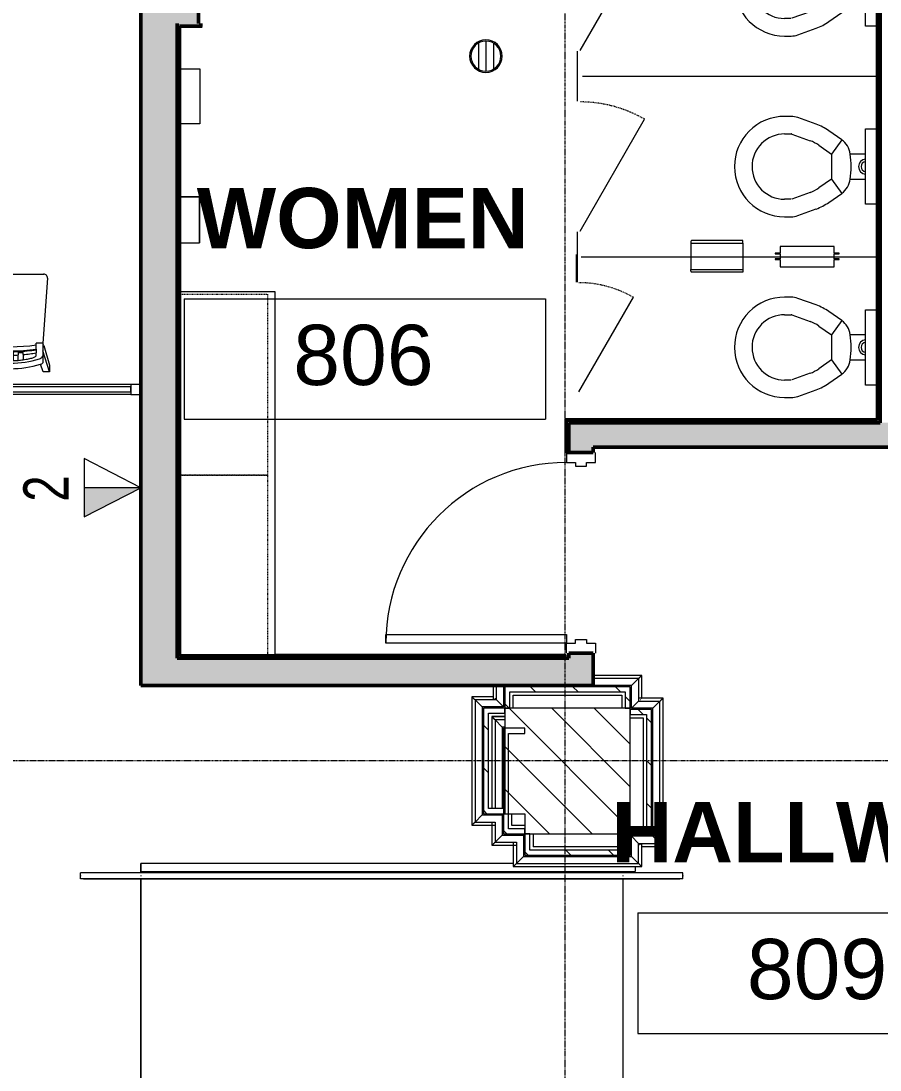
# Model space of a CAD drawing. Header units: inches. Extents: x -1205 to 1409, y -1117 to 895.
# Drawn here: x 506.8 to 677.9, y 461 to 669.9 of the extents above; entities that cross this region are included whole.
import ezdxf

# ---------------------------------------------------------------- set-up
doc = ezdxf.new("R2010")
doc.units = ezdxf.units.IN
doc.header["$MEASUREMENT"] = 0
doc.linetypes.add('Dash', pattern=[0.25, 0.125, -0.125])
doc.linetypes.add('Grid Line 1_4_', pattern=[0.4375, 0.25, -0.0625, 0.0625, -0.0625])
for name, color, linetype, lineweight in [('A-ANNO-NOTE', 131, 'Continuous', 9), ('A-AREA-IDEN', 2, 'Continuous', 9), ('A-DOOR', 31, 'Continuous', 13), ('A-DOOR-FRAM', 31, 'Continuous', 20), ('A-FLOR', 192, 'Continuous', 13), ('A-FLOR-HRAL', 11, 'Continuous', 13), ('A-FLOR-LEVL', 51, 'Continuous', 9), ('A-GENM', 13, 'Continuous', 9), ('A-GLAZ-CURT', 52, 'Continuous', 9), ('A-GLAZ-CWMG', 51, 'Continuous', 9), ('A-WALL-PATT', 111, 'Continuous', 13), ('I-FURN', 30, 'Continuous', 9), ('I-WALL', 2, 'Continuous', 13), ('P-SANR-FIXT', 6, 'Continuous', 9), ('Q-CASE', 31, 'Continuous', 9), ('Q-SPCQ', 91, 'Continuous', 13), ('S-COLS', 52, 'Continuous', 13), ('S-GRID', 1, 'Continuous', 9)]:
    doc.layers.add(name, color=color, linetype=linetype, lineweight=lineweight)
doc.styles.add('Arial_1', font='arial.ttf', dxfattribs={"width": 0.75, "height": 9})
doc.styles.add('Arial_5', font='arial.ttf', dxfattribs={"height": 12})
doc.styles.add('Arial_B', font='arialbd.ttf', dxfattribs={"height": 12})
pattern_1 = [(135, (0, 0), (-4.24264, -4.24264), [])]

# ---------------------------------------------------------------- blocks, each defined once
blk = doc.blocks.new('Toilet-Commercial-Wall - 19_ Seat Height-V23-8TH FLOOR TELECOM PLAN')
at = {"layer": 'P-SANR-FIXT', "color": 53}
for p, q in [((5.94, 21.12), (5.94, 19.83)), ((9.44, 19.83), (9.44, 21.12)), ((22.44, 21.12), (22.44, 19.83)), ((25.94, 19.83), (25.94, 21.12)), ((10.79, 16.04), (9.47, 19.66)), ((22.41, 19.66), (21.1, 16.04)), ((6.18, 18.46), (7.5, 14.85)), ((24.38, 14.85), (25.7, 18.46)), ((13.47, 11.77), (11.69, 14.31)), ((20.19, 14.31), (18.42, 11.77)), ((8.82, 12.3), (10.6, 9.76)), ((13.47, 11.77), (10.6, 9.76)), ((18.42, 11.77), (13.47, 11.77)), ((21.28, 9.76), (18.42, 11.77)), ((21.28, 9.76), (23.06, 12.3)), ((13.44, 8.08), (13.44, 5)), ((18.44, 5), (18.44, 8.08))]:
    blk.add_line(p, q, dxfattribs=at)
for centre, radius, start, end in [((15.94, 21.12), 10, 90, 180), ((15.94, 21.12), 10, 0, 90), ((15.94, 21.12), 6.5, 90, 180), ((15.94, 21.12), 6.5, 0, 90), ((9.94, 19.83), 4, 180, 200), ((21.94, 19.83), 0.5, 340, 0), ((21.94, 19.83), 4, 340, 0), ((17.83, 18.61), 11, 200, 215), ((17.83, 18.61), 7.5, 200, 215), ((14.05, 18.61), 7.5, 325, 340), ((14.05, 18.61), 11, 325, 340), ((13.88, 12.06), 4, 215, 263.7549), ((18.01, 12.06), 4, 276.2451, 325), ((15.94, 20.46), 12.62, 258.5767, 281.4233), ((15.94, 4.9), 1.5, 4.0023, 175.9977), ((15.94, 4.91), 0.996, 5.9913, 174.0087)]:
    blk.add_arc(centre, radius, start, end, dxfattribs=at)
blk = doc.blocks.new('Single-HM Frame - Public Bathroom 8ft high-2839931-8TH FLOOR TELECOM PLAN')
at = {"layer": 'A-DOOR', "color": 253}
for p, q in [((-18, 2.87), (-17.99, 38.87)), ((-17.99, 38.87), (-16.24, 38.87)), ((-16.24, 38.87), (-16.25, 2.87)), ((-16.25, 2.87), (-18, 2.87))]:
    blk.add_line(p, q, dxfattribs=at)
blk.add_arc((-18, 2.87), 36, 360, 89.99, dxfattribs=at)
at = {"layer": 'A-DOOR-FRAM', "color": 133}
for p, q in [((-20, 2.87), (-18, 2.87)), ((-18, 2.87), (-18, 1.12)), ((18, 2.87), (18, 1.12)), ((20, 2.87), (18, 2.87)), ((-18, 1.12), (-17.25, 1.12)), ((-17.25, 1.12), (-17.25, -1.12)), ((17.25, 1.12), (17.25, -1.12)), ((18, 1.12), (17.25, 1.12)), ((-18, -1.12), (-18, -2.87)), ((-17.25, -1.12), (-18, -1.12)), ((17.25, -1.12), (18, -1.12)), ((18, -1.12), (18, -2.87)), ((-18, -2.87), (-20, -2.87)), ((18, -2.87), (20, -2.87))]:
    blk.add_line(p, q, dxfattribs=at)
blk = doc.blocks.new('FP_26-8TH FLOOR TELECOM PLAN')
at = {"layer": 'A-WALL-PATT', "color": 7, "lineweight": 9}
for p, q in [((538.7, 662.88), (538.71, 662.88)), ((538.7, 644.88), (538.71, 644.88)), ((538.7, 638.88), (538.71, 638.88)), ((538.7, 620.88), (538.71, 620.88))]:
    blk.add_line(p, q, dxfattribs=at)
blk = doc.blocks.new('Basic Wall _ Wall Tile - Restroom 3x6  - 1_2_ Higher - ___-2707741-8TH FLOOR TELECOM PLAN')
at = {"layer": 'I-WALL', "color": 253}
for p, q in [((538.65, 660.38), (538.65, 668.63)), ((538.65, 634.88), (538.65, 649.38)), ((538.65, 615.95), (538.65, 625.67))]:
    blk.add_line(p, q, dxfattribs=at)
at = {"layer": 'I-WALL', "color": 253, "flags": 128}
blk.add_lwpolyline([(538.4, 668.88), (538.41, 668.87), (538.43, 668.85), (538.47, 668.81), (538.52, 668.76), (538.58, 668.7), (538.65, 668.63)], dxfattribs=at)
at = {"layer": 'I-WALL', "color": 253}
blk.add_blockref('FP_26-8TH FLOOR TELECOM PLAN', (0, 0), dxfattribs=at)
blk = doc.blocks.new('FP_27-8TH FLOOR TELECOM PLAN')
at = {"layer": 'A-WALL-PATT', "color": 7, "lineweight": 9}
for p, q in [((562.4, 543.75), (562.4, 543.76)), ((568.4, 543.75), (568.4, 543.76)), ((574.4, 543.75), (574.4, 543.76)), ((580.4, 543.75), (580.4, 543.76)), ((586.4, 543.75), (586.4, 543.76)), ((592.4, 543.75), (592.4, 543.76)), ((598.4, 543.75), (598.4, 543.76)), ((604.4, 543.75), (604.4, 543.76)), ((610.4, 543.75), (610.4, 543.76))]:
    blk.add_line(p, q, dxfattribs=at)
blk = doc.blocks.new('Basic Wall _ Wall Tile - Restroom 3x6  - 1_2_ Higher - ___-2708053-8TH FLOOR TELECOM PLAN')
at = {"layer": 'I-WALL', "color": 253}
blk.add_line((615.15, 543.7), (557.4, 543.7), dxfattribs=at)
at = {"layer": 'I-WALL', "color": 253, "flags": 128}
blk.add_lwpolyline([(615.15, 543.7), (615.22, 543.63), (615.28, 543.57), (615.33, 543.52), (615.37, 543.48), (615.39, 543.46), (615.4, 543.45)], dxfattribs=at)
at = {"layer": 'I-WALL', "color": 253}
blk.add_blockref('FP_27-8TH FLOOR TELECOM PLAN', (0, 0), dxfattribs=at)
blk = doc.blocks.new('Toilet Partition-Generic-Floor Mount - 32_ x 60_ End-3090692-8TH FLOOR TELECOM PLAN')
at = {"layer": 'Q-SPCQ', "lineweight": 9}
for p, q in [((-13.13, -61.62), (-13.13, -2.63)), ((13.75, -62.12), (-5.09, -51.25)), ((-13.63, -62.62), (-8.12, -62.62))]:
    blk.add_line(p, q, dxfattribs=at)
at = {"layer": 'Q-SPCQ', "linetype": 'Dash', "lineweight": 9}
blk.add_arc((13.75, -62.12), 21.75, 150, 180, dxfattribs=at)
blk = doc.blocks.new('FP_28-8TH FLOOR TELECOM PLAN')
at = {"layer": 'A-WALL-PATT', "color": 7, "lineweight": 9}
for p, q in [((615.4, 590.68), (615.4, 590.69)), ((621.4, 590.68), (621.4, 590.69)), ((627.4, 590.68), (627.4, 590.69)), ((633.4, 590.68), (633.4, 590.69)), ((639.4, 590.68), (639.4, 590.69)), ((645.4, 590.68), (645.4, 590.69)), ((651.4, 590.68), (651.4, 590.69)), ((657.4, 590.68), (657.4, 590.69)), ((663.4, 590.68), (663.4, 590.69)), ((669.4, 590.68), (669.4, 590.69)), ((675.4, 590.68), (675.4, 590.69))]:
    blk.add_line(p, q, dxfattribs=at)
blk = doc.blocks.new('Basic Wall _ Wall Tile - Restroom 3x6  - 1_2_ Higher - ___-2708242-8TH FLOOR TELECOM PLAN')
at = {"layer": 'I-WALL', "color": 253}
blk.add_line((677.15, 590.63), (615.15, 590.63), dxfattribs=at)
at = {"layer": 'I-WALL', "color": 253, "flags": 128}
for points in [[(615.4, 590.38), (615.39, 590.39), (615.37, 590.41), (615.33, 590.45), (615.28, 590.5), (615.22, 590.56), (615.15, 590.63)], [(677.15, 590.63), (677.22, 590.56), (677.28, 590.5), (677.33, 590.45), (677.37, 590.41), (677.39, 590.39), (677.4, 590.38)]]:
    blk.add_lwpolyline(points, dxfattribs=at)
at = {"layer": 'I-WALL', "color": 253}
blk.add_blockref('FP_28-8TH FLOOR TELECOM PLAN', (0, 0), dxfattribs=at)
blk = doc.blocks.new('FP_29-8TH FLOOR TELECOM PLAN')
at = {"layer": 'A-WALL-PATT', "color": 7, "lineweight": 9}
for p, q in [((677.1, 788.38), (677.09, 788.38)), ((677.1, 782.38), (677.09, 782.38)), ((677.1, 764.38), (677.09, 764.38)), ((677.1, 758.38), (677.09, 758.38)), ((677.1, 752.38), (677.09, 752.38)), ((677.1, 746.38), (677.09, 746.38)), ((677.1, 740.38), (677.09, 740.38)), ((677.1, 734.38), (677.09, 734.38)), ((677.1, 728.38), (677.09, 728.38)), ((677.1, 722.38), (677.09, 722.38)), ((677.1, 704.38), (677.09, 704.38)), ((677.1, 698.38), (677.09, 698.38)), ((677.1, 692.38), (677.09, 692.38)), ((677.1, 686.38), (677.09, 686.38)), ((677.1, 668.38), (677.09, 668.38)), ((677.1, 662.38), (677.09, 662.38)), ((677.1, 656.38), (677.09, 656.38)), ((677.1, 650.38), (677.09, 650.38)), ((677.1, 632.38), (677.09, 632.38)), ((677.1, 626.38), (677.09, 626.38)), ((677.1, 620.38), (677.09, 620.38)), ((677.1, 614.38), (677.09, 614.38)), ((677.1, 596.38), (677.09, 596.38))]:
    blk.add_line(p, q, dxfattribs=at)
blk = doc.blocks.new('Basic Wall _ Wall Tile - Restroom 3x6  - 1_2_ Higher - ___-2708347-8TH FLOOR TELECOM PLAN')
at = {"layer": 'I-WALL', "color": 253}
for p, q in [((677.15, 790.63), (677.15, 781.88)), ((677.15, 766.88), (677.15, 738.88)), ((677.15, 736.88), (677.15, 720.44)), ((677.15, 705.44), (677.15, 702.88)), ((677.15, 700.88), (677.15, 683.88)), ((677.15, 668.88), (677.15, 648.38)), ((677.15, 633.38), (677.15, 612.38)), ((677.15, 597.38), (677.15, 590.63))]:
    blk.add_line(p, q, dxfattribs=at)
at = {"layer": 'I-WALL', "color": 253, "flags": 128}
for points in [[(677.15, 790.63), (677.22, 790.7), (677.28, 790.76), (677.33, 790.81), (677.37, 790.85), (677.39, 790.87), (677.4, 790.88)], [(677.4, 590.38), (677.39, 590.39), (677.37, 590.41), (677.33, 590.45), (677.28, 590.5), (677.22, 590.56), (677.15, 590.63)]]:
    blk.add_lwpolyline(points, dxfattribs=at)
at = {"layer": 'I-WALL', "color": 253}
blk.add_blockref('FP_29-8TH FLOOR TELECOM PLAN', (0, 0), dxfattribs=at)
blk = doc.blocks.new('FP_30-8TH FLOOR TELECOM PLAN')
at = {"layer": 'A-WALL-PATT', "color": 7, "lineweight": 9}
blk.add_line((615.1, 589.95), (615.09, 589.95), dxfattribs=at)
blk = doc.blocks.new('Basic Wall _ Wall Tile - Restroom 3x6  - 1_2_ Higher - ___-2708711-8TH FLOOR TELECOM PLAN')
at = {"layer": 'I-WALL', "color": 253}
for p in [(615.15, 590.63), (615.4, 583.95)]:
    blk.add_line(p, (615.15, 583.95), dxfattribs=at)
at = {"layer": 'I-WALL', "color": 253, "flags": 128}
blk.add_lwpolyline([(615.15, 590.63), (615.22, 590.56), (615.28, 590.5), (615.33, 590.45), (615.37, 590.41), (615.39, 590.39), (615.4, 590.38)], dxfattribs=at)
at = {"layer": 'I-WALL', "color": 253}
blk.add_blockref('FP_30-8TH FLOOR TELECOM PLAN', (0, 0), dxfattribs=at)
blk = doc.blocks.new('Dyson Airblade V AB12 - Airblade V AB12 White-1423792-8TH FLOOR TELECOM PLAN')
at = {"layer": 'Q-SPCQ', "color": 53, "lineweight": 9}
for p, q in [((542.36, 634.88), (538.4, 634.88)), ((538.4, 634.88), (542.36, 634.88)), ((542.36, 625.67), (542.36, 634.88)), ((542.36, 634.88), (542.36, 625.67)), ((538.4, 625.67), (542.36, 625.67)), ((538.4, 625.67), (542.36, 625.67))]:
    blk.add_line(p, q, dxfattribs=at)
blk = doc.blocks.new('Basic Wall _ Wall Tile - Restroom 3x6  - 1_2_ Higher - ___-2755660-8TH FLOOR TELECOM PLAN')
at = {"layer": 'I-WALL', "color": 253}
blk.add_line((538.65, 668.63), (542.9, 668.63), dxfattribs=at)
at = {"layer": 'I-WALL', "color": 253, "flags": 128}
for points in [[(538.65, 668.63), (538.58, 668.7), (538.52, 668.76), (538.47, 668.81), (538.43, 668.85), (538.41, 668.87), (538.4, 668.88)], [(542.65, 668.88), (542.66, 668.87), (542.68, 668.85), (542.72, 668.81), (542.77, 668.76), (542.83, 668.7), (542.9, 668.63)]]:
    blk.add_lwpolyline(points, dxfattribs=at)
blk = doc.blocks.new('Bradley-Washroom_Accessories-Towel_Dispensers-250-33 - Bradley-Washroom_Accessories-Towel_Dispensers-250-33-2747052-8TH FLOOR TELECOM PLAN')
at = {"layer": 'Q-SPCQ', "color": 53, "lineweight": 9}
for p, q in [((538.4, 660.38), (542.4, 660.38)), ((542.4, 660.38), (542.4, 649.38)), ((542.4, 649.38), (538.4, 649.38))]:
    blk.add_line(p, q, dxfattribs=at)
blk = doc.blocks.new('Sanitary Napkin Disposal - Bobrick B354 Partition Mounted - B-354-2883995-8TH FLOOR TELECOM PLAN')
at = {"layer": 'Q-SPCQ', "lineweight": 9}
for p, q in [((-5.375, 2.4375), (-5.375, 1.125)), ((5.375, 2.4375), (-5.375, 2.4375)), ((5.375, 1.125), (5.375, 2.4375)), ((-5.375, 1.125), (-6.375, 1.125)), ((-6.375, 1.125), (-6.375, 1)), ((-6.375, 1), (-5.375, 1)), ((-5.375, 1), (-5.375, 0)), ((6.375, 1.125), (5.375, 1.125)), ((5.375, 0), (5.375, 1)), ((5.375, 1), (6.375, 1)), ((6.375, 1), (6.375, 1.125)), ((-5.375, 0), (-6.375, 0)), ((-6.375, 0), (-6.375, -0.125)), ((-6.375, -0.125), (-5.375, -0.125)), ((-5.375, -0.125), (-5.375, -1.625)), ((-5.375, -1.625), (5.375, -1.625)), ((6.375, 0), (5.375, 0)), ((5.375, -1.625), (5.375, -0.125)), ((5.375, -0.125), (6.375, -0.125)), ((6.375, -0.125), (6.375, 0))]:
    blk.add_line(p, q, dxfattribs=at)
blk = doc.blocks.new('Toilet_Tissue_Dispenser-Bradley_Corp-Partition_Mount-5422 - 5422-V55-8TH FLOOR TELECOM PLAN')
at = {"layer": 'A-GENM', "color": 53}
for p, q in [((640.21, 625.98), (640.21, 625.63)), ((640.21, 625.63), (650.59, 625.63)), ((650.59, 626.13), (640.36, 626.13)), ((650.59, 625.63), (650.59, 626.13)), ((640.21, 620.03), (640.21, 620.38)), ((640.21, 620.38), (650.59, 620.38)), ((650.59, 619.88), (640.36, 619.88)), ((650.59, 620.38), (650.59, 619.88))]:
    blk.add_line(p, q, dxfattribs=at)
for centre, start, end in [((640.36, 625.98), 90, 180), ((640.36, 620.03), 180, 270)]:
    blk.add_arc(centre, 0.15, start, end, dxfattribs=at)
at = {"layer": 'Q-SPCQ', "color": 53, "lineweight": 9}
for p, q in [((640.21, 625.63), (640.21, 620.38)), ((650.59, 625.63), (650.59, 620.38))]:
    blk.add_line(p, q, dxfattribs=at)
blk = doc.blocks.new('Seat_Cover_Dispenser-Bradley_Corp-583 - Seat_Cover_Dispenser-Bradley_Corp-583-2886109-8TH FLOOR TELECOM PLAN')
at = {"layer": 'Q-SPCQ', "color": 53, "lineweight": 9}
for p, q in [((170.23, -1013.99), (170.23, -1011.62)), ((170.23, -1011.62), (185.23, -1011.62)), ((185.23, -1011.62), (185.23, -1013.99))]:
    blk.add_line(p, q, dxfattribs=at)
blk = doc.blocks.new('1236 - Counter Top - 18_ Depth-3082395-8TH FLOOR TELECOM PLAN')
at = {"layer": 'Q-CASE'}
for p, q in [((25.74, -19), (25.74, 0)), ((-46.76, -19), (25.74, -19))]:
    blk.add_line(p, q, dxfattribs=at)
blk = doc.blocks.new('112 - 36_W x 18_ D_-1711571-8TH FLOOR TELECOM PLAN')
at = {"layer": 'Q-CASE', "linetype": 'Dash'}
for p, q in [((18.74, -0.5), (18.74, -18)), ((18.74, -18), (-17.26, -18))]:
    blk.add_line(p, q, dxfattribs=at)
blk = doc.blocks.new('112 - 36_W x 18_ D_-V62-8TH FLOOR TELECOM PLAN')
at = {"layer": 'Q-CASE', "linetype": 'Dash'}
for p, q in [((-17.26, -18), (-17.26, -0.5)), ((18.74, -0.5), (18.74, -18)), ((18.74, -18), (-17.26, -18))]:
    blk.add_line(p, q, dxfattribs=at)
blk = doc.blocks.new('Toilet Partition-Generic-Floor Mount - 36_ x 60_ Intermediate-1256239-8TH FLOOR TELECOM PLAN')
at = {"layer": 'Q-SPCQ', "lineweight": 9}
for p, q in [((-22.13, 62.37), (-12.12, 62.37)), ((-17.13, 61.37), (-17.13, 2.63)), ((-12, 61.87), (10.3, 49))]:
    blk.add_line(p, q, dxfattribs=at)
at = {"layer": 'Q-SPCQ', "linetype": 'Dash', "lineweight": 9}
blk.add_arc((-12, 61.87), 25.75, 330, 360, dxfattribs=at)
blk = doc.blocks.new('Floor Drain - 6_ Diameter-3434525-8TH FLOOR TELECOM PLAN')
at = {"layer": 'P-SANR-FIXT'}
for p, q in [((-1.5, 2.6), (-1.5, -2.6)), ((0, 3), (0, -3)), ((1.5, 2.6), (1.5, -2.6))]:
    blk.add_line(p, q, dxfattribs=at)
for start, end in [(360, 180), (180, 360)]:
    blk.add_arc((0, 0), 3, start, end, dxfattribs=at)
blk = doc.blocks.new('emeco_navy_chair_1006-24_by-us-navy_1456 - 1006-24P-4914367-8TH FLOOR TELECOM PLAN')
at = {"layer": 'I-FURN', "color": 53}
for p, q in [((-6.38, 5.74), (-7.34, 18.91)), ((-6.58, 19.5), (6.62, 19.5)), ((7.35, 18.67), (6.39, 5.74)), ((-7.75, 1.32), (-6.57, 5.34)), ((-7.75, 0), (-6.38, 4.21)), ((-6.38, 5.74), (-5.11, 5.74)), ((-6.38, 5.74), (-6.38, 1.78)), ((-5.11, 5.38), (-5.11, 5.74)), ((-5.11, 5.38), (-5.11, 4.55)), ((-5.11, 4.55), (-5.11, 3.8)), ((6.39, 5.74), (5.11, 5.74)), ((5.11, 5.38), (5.11, 5.74)), ((5.11, 4.55), (5.11, 5.38)), ((5.11, 4.55), (5.11, 3.8)), ((6.39, 5.74), (6.39, 1.8)), ((6.6, 5.24), (7.75, 1.32)), ((-5.11, 3.8), (-5.11, 3.34)), ((-1.51, 3.86), (-2.49, 3.9)), ((-2.49, 3.45), (-2.49, 3.9)), ((-2.49, 2.43), (-2.49, 3.45)), ((-1.51, 3.86), (-1.51, 3.38)), ((-1.51, 3.38), (-1.51, 2.29)), ((-0.5, 3.8), (0.5, 3.8)), ((-0.5, 3.34), (-0.5, 3.8)), ((-0.5, 2.26), (-0.5, 3.34)), ((0.5, 3.8), (0.5, 3.34)), ((0.5, 3.34), (0.5, 2.26)), ((1.51, 3.86), (2.49, 3.9)), ((1.51, 3.86), (1.51, 3.38)), ((1.51, 2.29), (1.51, 3.38)), ((2.49, 3.45), (2.49, 3.9)), ((2.49, 3.45), (2.49, 2.43)), ((5.11, 3.34), (5.11, 3.8)), ((7.75, 0), (6.39, 4.18)), ((-7.75, 0), (-7.75, 1.32)), ((-5.99, 1.5), (-6.49, 0)), ((6.49, 0), (5.97, 1.52)), ((7.75, 1.32), (7.75, 0)), ((-6.49, 0), (-7.75, 0)), ((7.75, 0), (6.49, 0))]:
    blk.add_line(p, q, dxfattribs=at)
for centre, radius, start, end in [((-6.58, 18.73), 0.773, 90, 166.6435), ((6.58, 18.73), 0.773, 355.7451, 87.5186), ((-5.22, 4.96), 1.4, 145.9294, 164), ((0, 40.15), 35.14, 261.6306, 278.3694), ((0, 42.02), 37.82, 262.2293, 277.7707), ((1.62, 54.35), 50.39, 262.3147, 266.506), ((-1.62, 54.35), 50.39, 273.494, 277.6853), ((4.62, 4.71), 2.05, 15, 30.3309), ((-5.39, 3.67), 1.13, 209.0759, 252.9241), ((0, 21.23), 19.5, 252.9241, 287.0759), ((0, 31.58), 28.24, 259.5676, 264.9403), ((-0.59, 12.09), 9.84, 258.8963, 264.6703), ((0, 31.58), 28.24, 266.9366, 268.9848), ((0, 27.74), 23.73, 266.506, 273.494), ((0, 6.4), 4.17, 263.1152, 276.8848), ((0, 31.58), 28.24, 271.0136, 273.0634), ((0.59, 12.09), 9.84, 275.3297, 281.1037), ((0, 31.58), 28.24, 275.0597, 280.4324), ((5.39, 3.67), 1.13, 287.0759, 331.9944), ((-5.69, 2.34), 0.89, 219.1186, 250.6253), ((-0.03, 21.53), 20.89, 253.4281, 286.6927), ((5.81, 2.22), 0.723, 283.1301, 323.8991)]:
    blk.add_arc(centre, radius, start, end, dxfattribs=at)
for points in [[(-5.11, 3.34), (-5.11, 3.29), (-5.08, 3.2), (-4.95, 3.07), (-4.73, 2.94), (-4.43, 2.82), (-4.05, 2.71), (-3.6, 2.6), (-3.08, 2.51), (-2.69, 2.46), (-2.49, 2.43)], [(-1.51, 2.29), (-1.34, 2.28), (-1.01, 2.27), (-0.67, 2.26), (-0.5, 2.26)], [(0.5, 2.26), (0.67, 2.26), (1.01, 2.27), (1.34, 2.28), (1.51, 2.29)], [(2.49, 2.43), (2.69, 2.46), (3.08, 2.51), (3.6, 2.6), (4.05, 2.71), (4.43, 2.82), (4.73, 2.94), (4.95, 3.07), (5.08, 3.2), (5.11, 3.29), (5.11, 3.34)]]:
    blk.add_open_spline(points, degree=3, dxfattribs=at)
blk = doc.blocks.new('Rectangular Mullion - 2_ x 2_ Office Front-V100-8TH FLOOR TELECOM PLAN')
at = {"layer": 'A-GLAZ-CWMG', "color": 133, "lineweight": 20}
for p, q in [((-2, 1), (0, 1)), ((-2, -1), (-2, 1)), ((0, 1), (0, -1)), ((0, -1), (-2, -1))]:
    blk.add_line(p, q, dxfattribs=at)
blk = doc.blocks.new('System Panel - Glazed Centered-4962048-8TH FLOOR TELECOM PLAN')
at = {"layer": 'A-GLAZ-CURT', "color": 253, "lineweight": 13}
for p, q in [((18.54, 0.5), (-18.54, 0.5)), ((-18.54, 0.5), (-18.54, -0.5)), ((18.54, -0.5), (18.54, 0.5)), ((-18.54, -0.5), (18.54, -0.5))]:
    blk.add_line(p, q, dxfattribs=at)
blk = doc.blocks.new('Rectangular Mullion - 2_ x 2_ Office Front-4962047-8TH FLOOR TELECOM PLAN')
at = {"layer": 'A-GLAZ-CWMG', "color": 53}
for p, q in [((400.19, 597.51), (363.11, 597.51)), ((400.19, 595.51), (363.11, 595.51))]:
    blk.add_line(p, q, dxfattribs=at)
blk = doc.blocks.new('Top Rail Type - Top Rail_Internal_-5373390-8TH FLOOR TELECOM PLAN')
at = {"layer": 'A-FLOR-HRAL', "color": 53, "lineweight": 9}
for p, q in [((520.65, 500.26), (519.27, 500.26)), ((530.62, 500.26), (520.65, 500.26)), ((626.62, 500.26), (530.62, 500.26)), ((636.65, 500.26), (626.62, 500.26)), ((638.02, 500.26), (636.65, 500.26)), ((519.27, 499.01), (520.65, 499.01)), ((520.65, 499.01), (530.62, 499.01)), ((530.62, 499.01), (626.62, 499.01)), ((626.62, 499.01), (636.65, 499.01)), ((636.65, 499.01), (638.02, 499.01))]:
    blk.add_line(p, q, dxfattribs=at)
for points in [[(518.65, 499.72), (518.65, 499.69), (518.65, 499.63), (518.65, 499.57), (518.65, 499.54)], [(530.65, 499.72), (530.65, 499.69), (530.65, 499.63), (530.65, 499.57), (530.65, 499.54)], [(626.65, 499.72), (626.65, 499.69), (626.65, 499.63), (626.65, 499.57), (626.65, 499.54)], [(638.64, 499.72), (638.65, 499.69), (638.65, 499.63), (638.65, 499.57), (638.64, 499.54)]]:
    blk.add_open_spline(points, degree=3, dxfattribs=at)
blk = doc.blocks.new('Top Rail Type - Top Rail_Internal_-V121-8TH FLOOR TELECOM PLAN')
at = {"layer": 'A-FLOR-HRAL', "color": 53, "lineweight": 9}
for p, q in [((518.65, 499.01), (518.65, 500.26)), ((520.65, 500.26), (518.65, 500.26)), ((530.65, 500.26), (520.65, 500.26)), ((626.65, 500.26), (530.65, 500.26)), ((636.65, 500.26), (626.65, 500.26)), ((638.65, 500.26), (636.65, 500.26)), ((638.65, 499.01), (638.65, 500.26)), ((520.65, 499.01), (518.65, 499.01)), ((530.65, 499.01), (520.65, 499.01)), ((626.65, 499.01), (530.65, 499.01)), ((636.65, 499.01), (626.65, 499.01)), ((638.65, 499.01), (636.65, 499.01))]:
    blk.add_line(p, q, dxfattribs=at)
blk = doc.blocks.new('Raised Floor - Fascia Assembly - Raised Floor - Fascia Assembly-5664544-8TH FLOOR TELECOM PLAN')
at = {"layer": 'A-GENM', "color": 53}
for p, q in [((0, -0.25), (0, 1.31)), ((74.21, 1.31), (0, 1.31)), ((98.5, 0.71), (98.5, -0.25)), ((0, -0.25), (98.5, -0.25))]:
    blk.add_line(p, q, dxfattribs=at)
blk = doc.blocks.new('18433_1 - AEO NY - CENTRAL_rvt-1-8TH FLOOR TELECOM PLAN')
at = {"layer": 'A-WALL-PATT'}
for points in [[(532.18, 537.57), (537.9, 537.57), (537.9, 800.76), (530.65, 800.76), (530.65, 537.57)], [(542.15, 669.38), (542.15, 791.38), (537.9, 791.38), (537.9, 669.38), (538.4, 669.38)], [(692.65, 585.01), (692.65, 589.88), (615.9, 589.88), (615.9, 585.01), (692.02, 585.01)], [(598.47, 537.57), (615.9, 537.57), (615.9, 542.95), (537.9, 542.95), (537.9, 537.57), (576.38, 537.57)]]:
    blk.add_hatch(color=253, dxfattribs=at).paths.add_polyline_path(points, flags=0)
at = {"layer": 'A-WALL-PATT', "lineweight": 5}
for points in [[(677.4, 590.38), (677.9, 590.38), (677.9, 791.38), (677.4, 791.38), (677.4, 590.75)], [(537.9, 542.95), (538.4, 542.95), (538.4, 669.38), (537.9, 669.38), (537.9, 566.55)], [(538.4, 668.88), (542.65, 668.88), (542.65, 669.38), (538.4, 669.38)], [(677.9, 589.88), (677.9, 590.38), (615.4, 590.38), (615.4, 589.88), (664.77, 589.88)], [(615.9, 583.95), (615.9, 589.88), (615.4, 589.88), (615.4, 583.95)], [(615.9, 542.95), (615.9, 543.45), (538.4, 543.45), (538.4, 542.95), (576.38, 542.95)]]:
    blk.add_hatch(color=9, dxfattribs=at).paths.add_polyline_path(points, flags=0)
at = {"layer": 'A-WALL-PATT'}
h = blk.add_hatch(color=253, dxfattribs=at)
h.paths.add_polyline_path([(615.9, 537.57), (620.77, 537.57), (620.77, 543.95), (615.9, 543.95), (615.9, 542.35)], flags=0)
h.paths.add_polyline_path([(615.9, 583.95), (620.77, 583.95), (620.77, 585.01), (615.9, 585.01)], flags=0)
at = {"layer": 'S-COLS', "lineweight": 9}
h = blk.add_hatch(dxfattribs=at)
h.set_pattern_fill('FP_1', color=53, style=0, pattern_type=2)
h.set_pattern_definition(pattern_1)
h.paths.add_polyline_path([(627.15, 533.01), (628.15, 533.01), (628.15, 537.26), (603.15, 537.26), (603.15, 533.01), (604.15, 533.01), (604.15, 536.26), (627.15, 536.26)], flags=0)
h = blk.add_hatch(dxfattribs=at)
h.set_pattern_fill('FP_1', color=53, style=0, pattern_type=2)
h.set_pattern_definition(pattern_1)
h.paths.add_polyline_path([(603.15, 512.01), (603.15, 513.01), (599.9, 513.01), (599.9, 532.01), (603.15, 532.01), (603.15, 533.01), (598.9, 533.01), (598.9, 512.01)], flags=0)
h = blk.add_hatch(dxfattribs=at)
h.set_pattern_fill('FP_1', color=53, style=0, pattern_type=2)
h.set_pattern_definition(pattern_1)
h.paths.add_polyline_path([(620.57, 508.01), (628.15, 508.01), (628.15, 533.01), (603.15, 533.01), (603.15, 512.01), (607.15, 512.01), (607.15, 508.01), (609.52, 508.01)], flags=0)
h = blk.add_hatch(dxfattribs=at)
h.set_pattern_fill('FP_1', color=53, style=0, pattern_type=2)
h.set_pattern_definition(pattern_1)
h.paths.add_polyline_path([(628.15, 507.76), (632.4, 507.76), (632.4, 532.76), (628.15, 532.76), (628.15, 531.76), (631.4, 531.76), (631.4, 508.76), (628.15, 508.76)], flags=0)
h = blk.add_hatch(dxfattribs=at)
h.set_pattern_fill('FP_1', color=53, style=0, pattern_type=2)
h.set_pattern_definition(pattern_1)
h.paths.add_polyline_path([(607.15, 508.01), (607.15, 509.01), (603.9, 509.01), (603.9, 528.01), (607.15, 528.01), (607.15, 529.01), (602.9, 529.01), (602.9, 508.01)], flags=0)
h = blk.add_hatch(dxfattribs=at)
h.set_pattern_fill('FP_1', color=53, style=0, pattern_type=2)
h.set_pattern_definition(pattern_1)
h.paths.add_polyline_path([(609.52, 503.76), (628.15, 503.76), (628.15, 508.01), (627.15, 508.01), (627.15, 504.76), (608.15, 504.76), (608.15, 508.01), (607.15, 508.01), (607.15, 503.76)], flags=0)
at = {"layer": 'A-FLOR', "color": 253}
for p, q in [((530.65, 500.26), (530.65, 500.51)), ((530.65, 424.06), (530.65, 499.01))]:
    blk.add_line(p, q, dxfattribs=at)
at = {"layer": 'A-FLOR', "color": 53, "lineweight": 9}
for start, end in [(0, 180), (180, 0)]:
    blk.add_arc((599.4, 662.88), 3.25, start, end, dxfattribs=at)
at = {"layer": 'A-FLOR-LEVL', "color": 53}
for p, q in [((530.65, 502.09), (530.65, 500.26)), ((545.05, 502.09), (530.65, 502.09)), ((626.65, 500.51), (626.65, 500.26)), ((530.65, 499.01), (530.65, 424.06)), ((626.65, 499.01), (626.65, 424.06))]:
    blk.add_line(p, q, dxfattribs=at)
at = {"layer": 'I-WALL', "color": 213, "lineweight": 50}
for p, q in [((530.65, 800.76), (530.65, 537.57)), ((542.15, 669.38), (542.15, 791.38)), ((677.4, 790.88), (677.4, 590.38)), ((677.9, 791.38), (677.9, 589.88)), ((677.9, 590.38), (677.9, 791.38)), ((537.9, 669.38), (537.9, 542.95)), ((537.9, 542.95), (537.9, 669.38)), ((538.4, 543.45), (538.4, 668.88)), ((538.4, 668.88), (542.65, 668.88)), ((542.65, 668.88), (542.65, 669.38)), ((677.4, 590.38), (615.4, 590.38)), ((615.4, 590.38), (615.4, 589.88)), ((615.4, 589.88), (615.4, 583.95)), ((677.9, 589.88), (615.9, 589.88)), ((615.9, 589.88), (615.9, 585.01)), ((615.9, 589.88), (677.9, 589.88)), ((615.9, 583.95), (615.9, 589.88)), ((677.9, 589.88), (677.9, 590.38)), ((615.9, 585.01), (615.9, 583.95)), ((620.77, 585.01), (692.02, 585.01)), ((620.77, 583.95), (620.77, 585.01)), ((615.4, 583.95), (615.9, 583.95)), ((615.9, 583.95), (620.77, 583.95)), ((615.4, 543.45), (538.4, 543.45)), ((615.9, 543.95), (615.9, 542.95)), ((620.77, 543.95), (615.9, 543.95)), ((615.9, 542.95), (615.9, 543.45)), ((620.77, 537.57), (620.77, 543.95)), ((615.9, 542.95), (537.9, 542.95)), ((537.9, 542.95), (538.4, 542.95)), ((538.4, 542.95), (615.9, 542.95)), ((530.65, 537.57), (537.9, 537.57)), ((537.9, 537.57), (615.9, 537.57)), ((615.9, 537.57), (620.77, 537.57))]:
    blk.add_line(p, q, dxfattribs=at)
at = {"layer": 'S-COLS', "color": 53, "lineweight": 9}
for p, q in [((630.44, 539.54), (620.77, 539.54)), ((630.44, 535.04), (630.44, 539.54)), ((600.86, 537.57), (600.86, 534.67)), ((601.48, 534.67), (601.48, 537.57)), ((602.9, 537.51), (602.83, 537.57)), ((602.9, 537.51), (602.9, 533.26)), ((628.4, 537.51), (602.9, 537.51)), ((629.81, 538.92), (620.77, 538.92)), ((628.4, 537.51), (629.81, 538.92)), ((628.4, 533.01), (628.4, 537.51)), ((629.81, 538.92), (629.81, 534.42)), ((596.61, 535.29), (596.61, 509.72)), ((600.86, 535.29), (596.61, 535.29)), ((604.81, 533.01), (604.81, 535.59)), ((604.81, 535.59), (626.48, 535.59)), ((626.48, 535.59), (626.48, 533.01)), ((634.69, 535.04), (629.81, 535.04)), ((634.69, 505.47), (634.69, 535.04)), ((598.65, 533.26), (597.23, 534.67)), ((597.23, 534.67), (597.23, 510.34)), ((601.48, 534.67), (597.23, 534.67)), ((598.65, 533.26), (598.65, 511.76)), ((602.9, 533.26), (598.65, 533.26)), ((602.9, 533.26), (601.48, 534.67)), ((629.81, 534.42), (628.4, 533.01)), ((632.65, 533.01), (628.4, 533.01)), ((629.81, 534.42), (634.06, 534.42)), ((632.65, 533.01), (634.06, 534.42)), ((632.65, 507.51), (632.65, 533.01)), ((634.06, 506.09), (634.06, 534.42)), ((600.56, 531.34), (600.56, 513.67)), ((603.15, 531.34), (600.56, 531.34)), ((603.15, 531.29), (600.61, 531.29)), ((600.61, 531.29), (600.61, 513.01)), ((602.65, 529.26), (601.23, 530.67)), ((601.23, 530.67), (601.23, 513.01)), ((603.15, 530.67), (601.23, 530.67)), ((628.15, 531.09), (630.73, 531.09)), ((630.73, 531.09), (630.73, 509.42)), ((602.65, 529.26), (602.65, 513.01)), ((603.15, 529.26), (602.65, 529.26)), ((600.56, 513.67), (600.62, 513.67)), ((602.65, 512.01), (602.65, 511.76)), ((604.56, 509.67), (604.56, 512.01)), ((598.65, 511.76), (597.23, 510.34)), ((597.23, 510.34), (601.23, 510.34)), ((598.65, 511.76), (602.9, 511.76)), ((600.61, 510.34), (600.61, 505.72)), ((601.23, 510.34), (601.23, 506.34)), ((602.65, 511.76), (602.65, 507.76)), ((596.61, 509.72), (601.23, 509.72)), ((602.65, 507.76), (601.23, 506.34)), ((602.65, 507.76), (606.9, 507.76)), ((607.15, 509.67), (604.56, 509.67)), ((606.9, 508.01), (606.9, 503.51)), ((606.9, 507.76), (607.15, 507.76)), ((608.81, 508.01), (608.81, 505.42)), ((626.48, 505.42), (626.48, 508.01)), ((630.73, 509.42), (628.15, 509.42)), ((600.61, 505.72), (605.48, 505.72)), ((601.23, 506.34), (605.48, 506.34)), ((604.86, 506.34), (604.86, 501.47)), ((605.48, 506.34), (605.48, 502.09)), ((632.65, 507.51), (628.4, 507.51)), ((628.4, 507.51), (629.81, 506.09)), ((628.4, 503.51), (628.4, 507.51)), ((629.81, 506.09), (634.06, 506.09)), ((629.81, 502.09), (629.81, 506.09)), ((630.44, 501.47), (630.44, 506.09)), ((634.06, 506.09), (632.65, 507.51)), ((606.9, 503.51), (605.48, 502.09)), ((606.9, 503.51), (628.4, 503.51)), ((626.48, 505.42), (608.81, 505.42)), ((628.4, 503.51), (629.81, 502.09)), ((630.44, 505.47), (634.69, 505.47)), ((604.86, 501.47), (630.44, 501.47)), ((605.48, 502.09), (629.81, 502.09))]:
    blk.add_line(p, q, dxfattribs=at)
at = {"layer": 'S-COLS', "color": 133, "lineweight": 20}
for p, q in [((603.15, 537.26), (603.15, 533.01)), ((628.15, 537.26), (603.15, 537.26)), ((628.15, 533.01), (628.15, 537.26)), ((604.15, 533.01), (604.15, 536.26)), ((604.15, 536.26), (627.15, 536.26)), ((627.15, 536.26), (627.15, 533.01)), ((603.15, 533.01), (598.9, 533.01)), ((598.9, 533.01), (598.9, 512.01)), ((603.15, 532.01), (603.15, 533.01)), ((603.15, 533.01), (604.15, 533.01)), ((628.15, 533.01), (603.15, 533.01)), ((603.15, 533.01), (603.15, 512.01)), ((627.15, 533.01), (628.15, 533.01)), ((628.15, 508.01), (628.15, 533.01)), ((632.4, 532.76), (628.15, 532.76)), ((628.15, 532.76), (628.15, 531.76)), ((632.4, 507.76), (632.4, 532.76)), ((599.9, 513.01), (599.9, 532.01)), ((599.9, 532.01), (603.15, 532.01)), ((628.15, 531.76), (631.4, 531.76)), ((631.4, 531.76), (631.4, 508.76)), ((607.15, 529.01), (602.9, 529.01)), ((602.9, 529.01), (602.9, 508.01)), ((607.15, 528.01), (607.15, 529.01)), ((603.9, 509.01), (603.9, 528.01)), ((603.9, 528.01), (607.15, 528.01)), ((598.9, 512.01), (603.15, 512.01)), ((603.15, 513.01), (599.9, 513.01)), ((603.15, 512.01), (603.15, 513.01)), ((603.15, 512.01), (607.15, 512.01)), ((607.15, 512.01), (607.15, 508.01)), ((602.9, 508.01), (607.15, 508.01)), ((607.15, 509.01), (603.9, 509.01)), ((607.15, 508.01), (607.15, 509.01)), ((607.15, 508.01), (607.15, 503.76)), ((608.15, 508.01), (607.15, 508.01)), ((607.15, 508.01), (628.15, 508.01)), ((608.15, 504.76), (608.15, 508.01)), ((628.15, 508.01), (627.15, 508.01)), ((627.15, 508.01), (627.15, 504.76)), ((631.4, 508.76), (628.15, 508.76)), ((628.15, 508.76), (628.15, 507.76)), ((628.15, 503.76), (628.15, 508.01)), ((628.15, 507.76), (632.4, 507.76)), ((607.15, 503.76), (628.15, 503.76)), ((627.15, 504.76), (608.15, 504.76))]:
    blk.add_line(p, q, dxfattribs=at)
at = {"layer": 'S-COLS', "color": 53, "lineweight": 9}
for points, knots in [([(629.81, 538.92), (629.87, 538.97), (629.95, 539.06), (630.05, 539.16), (630.11, 539.22), (630.16, 539.27), (630.2, 539.31), (630.25, 539.35), (630.28, 539.39), (630.32, 539.42), (630.35, 539.46), (630.39, 539.5), (630.43, 539.53), (630.44, 539.54), (630.44, 539.54)], [0, 0, 0, 0, 0.0833333, 0.125, 0.1666667, 0.1875, 0.2083333, 0.25, 0.2708333, 0.2916667, 0.3333333, 0.375, 0.4166667, 0.5, 0.5, 0.5, 0.5]), ([(597.23, 534.67), (597.18, 534.73), (597.1, 534.81), (596.99, 534.91), (596.93, 534.97), (596.89, 535.02), (596.84, 535.06), (596.8, 535.1), (596.76, 535.14), (596.73, 535.17), (596.69, 535.21), (596.65, 535.25), (596.62, 535.28), (596.61, 535.29), (596.61, 535.29)], [0, 0, 0, 0, 0.0833333, 0.125, 0.1666667, 0.1875, 0.2083333, 0.25, 0.2708333, 0.2916667, 0.3333333, 0.375, 0.4166667, 0.5, 0.5, 0.5, 0.5]), ([(600.87, 535.28), (600.87, 535.29), (600.86, 535.29), (600.86, 535.29), (600.86, 535.29), (600.86, 535.29)], [0.44444444, 0.44444444, 0.44444444, 0.44444444, 0.47222222, 0.5, 0.50005629, 0.50005629, 0.50005629, 0.50005629]), ([(601.3, 534.86), (601.28, 534.87), (601.26, 534.9), (601.23, 534.92), (601.22, 534.94)], [0.11111111, 0.11111111, 0.11111111, 0.11111111, 0.13888889, 0.16072826, 0.16072826, 0.16072826, 0.16072826]), ([(630.42, 535.03), (630.43, 535.04), (630.43, 535.04), (630.44, 535.04), (630.44, 535.04), (630.44, 535.04)], [0.44444444, 0.44444444, 0.44444444, 0.44444444, 0.47222222, 0.5, 0.50005629, 0.50005629, 0.50005629, 0.50005629]), ([(634.06, 534.42), (634.12, 534.47), (634.2, 534.56), (634.3, 534.66), (634.36, 534.72), (634.41, 534.77), (634.45, 534.81), (634.5, 534.85), (634.53, 534.89), (634.57, 534.92), (634.6, 534.96), (634.64, 535), (634.68, 535.03), (634.69, 535.04), (634.69, 535.04)], [0, 0, 0, 0, 0.0833333, 0.125, 0.1666667, 0.1875, 0.2083333, 0.25, 0.2708333, 0.2916667, 0.3333333, 0.375, 0.4166667, 0.5, 0.5, 0.5, 0.5]), ([(630.13, 534.73), (630.13, 534.74), (630.14, 534.75), (630.15, 534.76), (630.17, 534.78), (630.17, 534.78)], [0.19087005, 0.19087005, 0.19087005, 0.19087005, 0.19444444, 0.20833333, 0.22222222, 0.22222222, 0.22222222, 0.22222222]), ([(600.61, 531.29), (600.61, 531.29), (600.62, 531.28), (600.65, 531.25), (600.69, 531.21), (600.73, 531.17), (600.76, 531.14), (600.8, 531.1), (600.84, 531.06), (600.89, 531.02), (600.93, 530.97), (600.99, 530.91), (601.1, 530.81), (601.18, 530.73), (601.23, 530.67)], [-0.5, -0.5, -0.5, -0.5, -0.4166667, -0.375, -0.3333333, -0.2916667, -0.2708333, -0.25, -0.2083333, -0.1875, -0.1666667, -0.125, -0.0833333, 0, 0, 0, 0]), ([(597.23, 510.34), (597.18, 510.29), (597.1, 510.21), (596.99, 510.1), (596.93, 510.04), (596.89, 509.99), (596.84, 509.95), (596.8, 509.91), (596.76, 509.87), (596.73, 509.84), (596.69, 509.8), (596.65, 509.76), (596.62, 509.73), (596.61, 509.72), (596.61, 509.72)], [0, 0, 0, 0, 0.0833333, 0.125, 0.1666667, 0.1875, 0.2083333, 0.25, 0.2708333, 0.2916667, 0.3333333, 0.375, 0.4166667, 0.5, 0.5, 0.5, 0.5]), ([(601.23, 506.34), (601.18, 506.29), (601.1, 506.21), (600.99, 506.1), (600.93, 506.04), (600.89, 505.99), (600.84, 505.95), (600.8, 505.91), (600.76, 505.87), (600.73, 505.84), (600.69, 505.8), (600.65, 505.76), (600.62, 505.73), (600.61, 505.72), (600.61, 505.72)], [0, 0, 0, 0, 0.0833333, 0.125, 0.1666667, 0.1875, 0.2083333, 0.25, 0.2708333, 0.2916667, 0.3333333, 0.375, 0.4166667, 0.5, 0.5, 0.5, 0.5]), ([(630, 505.91), (630.01, 505.89), (630.04, 505.87), (630.06, 505.84), (630.07, 505.83)], [0.11111111, 0.11111111, 0.11111111, 0.11111111, 0.13888889, 0.15691615, 0.15691615, 0.15691615, 0.15691615]), ([(634.69, 505.47), (634.69, 505.47), (634.68, 505.48), (634.64, 505.51), (634.6, 505.55), (634.57, 505.59), (634.53, 505.62), (634.5, 505.66), (634.45, 505.7), (634.41, 505.74), (634.36, 505.79), (634.3, 505.85), (634.2, 505.96), (634.12, 506.04), (634.06, 506.09)], [-0.5, -0.5, -0.5, -0.5, -0.4166667, -0.375, -0.3333333, -0.2916667, -0.2708333, -0.25, -0.2083333, -0.1875, -0.1666667, -0.125, -0.0833333, 0, 0, 0, 0]), ([(630.42, 505.48), (630.43, 505.48), (630.43, 505.47), (630.44, 505.47), (630.44, 505.47), (630.44, 505.47)], [0.44444444, 0.44444444, 0.44444444, 0.44444444, 0.47222222, 0.5, 0.50005629, 0.50005629, 0.50005629, 0.50005629]), ([(604.86, 501.47), (604.86, 501.47), (604.87, 501.48), (604.9, 501.51), (604.94, 501.55), (604.98, 501.59), (605.01, 501.62), (605.05, 501.66), (605.09, 501.7), (605.14, 501.74), (605.18, 501.79), (605.24, 501.85), (605.35, 501.96), (605.43, 502.04), (605.48, 502.09)], [-0.5, -0.5, -0.5, -0.5, -0.4166667, -0.375, -0.3333333, -0.2916667, -0.2708333, -0.25, -0.2083333, -0.1875, -0.1666667, -0.125, -0.0833333, 0, 0, 0, 0]), ([(629.81, 502.09), (629.87, 502.04), (629.95, 501.96), (630.05, 501.85), (630.11, 501.79), (630.16, 501.74), (630.2, 501.7), (630.25, 501.66), (630.28, 501.62), (630.32, 501.59), (630.35, 501.55), (630.39, 501.51), (630.43, 501.48), (630.44, 501.47), (630.44, 501.47)], [0, 0, 0, 0, 0.0833333, 0.125, 0.1666667, 0.1875, 0.2083333, 0.25, 0.2708333, 0.2916667, 0.3333333, 0.375, 0.4166667, 0.5, 0.5, 0.5, 0.5])]:
    blk.add_open_spline(points, degree=3, knots=knots, dxfattribs=at)
blk.add_open_spline([(629.81, 506.09), (629.83, 506.08), (629.84, 506.06), (629.86, 506.05)], degree=3, dxfattribs=at)
at = {"layer": 'S-GRID', "linetype": 'Grid Line 1_4_'}
for p, q in [((615.18, -423.37), (615.18, 870.85)), ((965.79, 522.51), (-931.82, 522.51))]:
    blk.add_line(p, q, dxfattribs=at)
at = {"color": 53, "lineweight": 9}
for name, p in [('Basic Wall _ Wall Tile - Restroom 3x6  - 1_2_ Higher - ___-2708347-8TH FLOOR TELECOM PLAN', (0, 0)), ('Basic Wall _ Wall Tile - Restroom 3x6  - 1_2_ Higher - ___-2707741-8TH FLOOR TELECOM PLAN', (0, 0)), ('Basic Wall _ Wall Tile - Restroom 3x6  - 1_2_ Higher - ___-2755660-8TH FLOOR TELECOM PLAN', (0, 0)), ('Floor Drain - 6_ Diameter-3434525-8TH FLOOR TELECOM PLAN', (599.4, 662.88)), ('Bradley-Washroom_Accessories-Towel_Dispensers-250-33 - Bradley-Washroom_Accessories-Towel_Dispensers-250-33-2747052-8TH FLOOR TELECOM PLAN', (0, 0)), ('Dyson Airblade V AB12 - Airblade V AB12 White-1423792-8TH FLOOR TELECOM PLAN', (0, 0)), ('Toilet_Tissue_Dispenser-Bradley_Corp-Partition_Mount-5422 - 5422-V55-8TH FLOOR TELECOM PLAN', (0, 0)), ('Sanitary Napkin Disposal - Bobrick B354 Partition Mounted - B-354-2883995-8TH FLOOR TELECOM PLAN', (663.4, 622.51)), ('emeco_navy_chair_1006-24_by-us-navy_1456 - 1006-24P-4914367-8TH FLOOR TELECOM PLAN', (504.73, 599.99)), ('Rectangular Mullion - 2_ x 2_ Office Front-4962047-8TH FLOOR TELECOM PLAN', (128.46, 0)), ('System Panel - Glazed Centered-4962048-8TH FLOOR TELECOM PLAN', (510.11, 596.51)), ('Basic Wall _ Wall Tile - Restroom 3x6  - 1_2_ Higher - ___-2708711-8TH FLOOR TELECOM PLAN', (0, 0)), ('Basic Wall _ Wall Tile - Restroom 3x6  - 1_2_ Higher - ___-2708242-8TH FLOOR TELECOM PLAN', (0, 0)), ('Basic Wall _ Wall Tile - Restroom 3x6  - 1_2_ Higher - ___-2708053-8TH FLOOR TELECOM PLAN', (0, 0)), ('Raised Floor - Fascia Assembly - Raised Floor - Fascia Assembly-5664544-8TH FLOOR TELECOM PLAN', (530.65, 500.76)), ('Top Rail Type - Top Rail_Internal_-5373390-8TH FLOOR TELECOM PLAN', (0, 0)), ('Top Rail Type - Top Rail_Internal_-V121-8TH FLOOR TELECOM PLAN', (0, 0))]:
    blk.add_blockref(name, p, dxfattribs=at)
for name, p, rotation in [('Toilet Partition-Generic-Floor Mount - 36_ x 60_ Intermediate-1256239-8TH FLOOR TELECOM PLAN', (680.02, 676.01), 89.99999999999991), ('Toilet-Commercial-Wall - 19_ Seat Height-V23-8TH FLOOR TELECOM PLAN', (680.02, 660.94), 89.99999999999991), ('Seat_Cover_Dispenser-Bradley_Corp-583 - Seat_Cover_Dispenser-Bradley_Corp-583-2886109-8TH FLOOR TELECOM PLAN', (-336.6, 498.65), 90.00000000000021), ('Toilet Partition-Generic-Floor Mount - 36_ x 60_ Intermediate-1256239-8TH FLOOR TELECOM PLAN', (680.02, 640.01), 89.99999999999991), ('Toilet-Commercial-Wall - 19_ Seat Height-V23-8TH FLOOR TELECOM PLAN', (680.02, 624.94), 89.99999999999991), ('Seat_Cover_Dispenser-Bradley_Corp-583 - Seat_Cover_Dispenser-Bradley_Corp-583-2886109-8TH FLOOR TELECOM PLAN', (-336.6, 463.15), 90.00000000000021), ('Toilet Partition-Generic-Floor Mount - 32_ x 60_ End-3090692-8TH FLOOR TELECOM PLAN', (680.02, 609.76), 269.9999999999995), ('1236 - Counter Top - 18_ Depth-3082395-8TH FLOOR TELECOM PLAN', (538.4, 590.21), 89.99999999999993), ('112 - 36_W x 18_ D_-V62-8TH FLOOR TELECOM PLAN', (537.9, 596.71), 89.99999999999993), ('Toilet-Commercial-Wall - 19_ Seat Height-V23-8TH FLOOR TELECOM PLAN', (680.02, 588.94), 89.99999999999991), ('Seat_Cover_Dispenser-Bradley_Corp-583 - Seat_Cover_Dispenser-Bradley_Corp-583-2886109-8TH FLOOR TELECOM PLAN', (-336.6, 427.15), 90.00000000000021), ('Single-HM Frame - Public Bathroom 8ft high-2839931-8TH FLOOR TELECOM PLAN', (618.34, 563.95), 89.9999999999999), ('112 - 36_W x 18_ D_-1711571-8TH FLOOR TELECOM PLAN', (537.9, 560.71), 89.99999999999993)]:
    blk.add_blockref(name, p, dxfattribs=dict(at, rotation=rotation))
at = {"color": 53, "lineweight": 9, "extrusion": (0, 0, -1), "rotation": 180}
blk.add_blockref('Rectangular Mullion - 2_ x 2_ Office Front-V100-8TH FLOOR TELECOM PLAN', (-530.65, 596.51), dxfattribs=at)
blk = doc.blocks.new('Room Tag - Room Tag-84095-8TH FLOOR TELECOM PLAN')
at = {"layer": 'A-AREA-IDEN'}
for p, q in [((-0.375, -0.0625), (-0.375, -0.3125)), ((-0.375, -0.0625), (0.375, -0.0625)), ((0.375, -0.0625), (0.375, -0.3125)), ((-0.375, -0.3125), (0.375, -0.3125))]:
    blk.add_line(p, q, dxfattribs=at)

msp = doc.modelspace()

# ---------------------------------------------------------------- block references
at = {"lineweight": 5}
msp.add_blockref('18433_1 - AEO NY - CENTRAL_rvt-1-8TH FLOOR TELECOM PLAN', (0, 0), dxfattribs=at)

# ---------------------------------------------------------------- next in the draw order: hatches: boundary and pattern name
at = {"layer": 'A-ANNO-NOTE'}
msp.add_hatch(color=256, dxfattribs=at).paths.add_polyline_path([(519.4, 571.12), (530.65, 576.92), (519.4, 576.92)], flags=0)

# ---------------------------------------------------------------- next in the draw order: linework, layer by layer
at = {"layer": 'A-ANNO-NOTE', "lineweight": 20}
for p, q in [((519.4, 582.73), (519.4, 571.12)), ((530.65, 576.92), (519.4, 582.73)), ((519.4, 571.12), (530.65, 576.92))]:
    msp.add_line(p, q, dxfattribs=at)
at = {"layer": 'A-ANNO-NOTE'}
for p, q in [((530.65, 576.92), (519.4, 576.92)), ((519.4, 576.92), (519.4, 571.12)), ((519.4, 571.12), (530.65, 576.92))]:
    msp.add_line(p, q, dxfattribs=at)

# ---------------------------------------------------------------- next in the draw order: block references
at = {"layer": 'A-AREA-IDEN', "xscale": 95.99999999999994, "yscale": 95.99999999999994, "zscale": 95.99999999999994}
for p in [(575.3, 620.56), (665.65, 498.25)]:
    msp.add_blockref('Room Tag - Room Tag-84095-8TH FLOOR TELECOM PLAN', p, dxfattribs=at)

# ---------------------------------------------------------------- next in the draw order: texts
at = {"layer": 'A-ANNO-NOTE', "insert": (507.27, 574.14), "char_height": 9, "width": 6.363, "attachment_point": 1, "rotation": 90, "style": 'Arial_1'}
msp.add_mtext('2', dxfattribs=at)
at = {"layer": 'A-AREA-IDEN', "char_height": 12, "attachment_point": 1}
for s, insert, width, style in [('WOMEN', (541.8, 636.63), 80.901, 'Arial_B'), ('806', (561.02, 609.38), 33.633, 'Arial_5'), ('HALLWAY', (624.41, 514.33), 99.687, 'Arial_B'), ('809', (651.37, 487.07), 33.633, 'Arial_5')]:
    msp.add_mtext(s, dxfattribs=dict(at, insert=insert, width=width, style=style))

doc.saveas('drawing.dxf')
